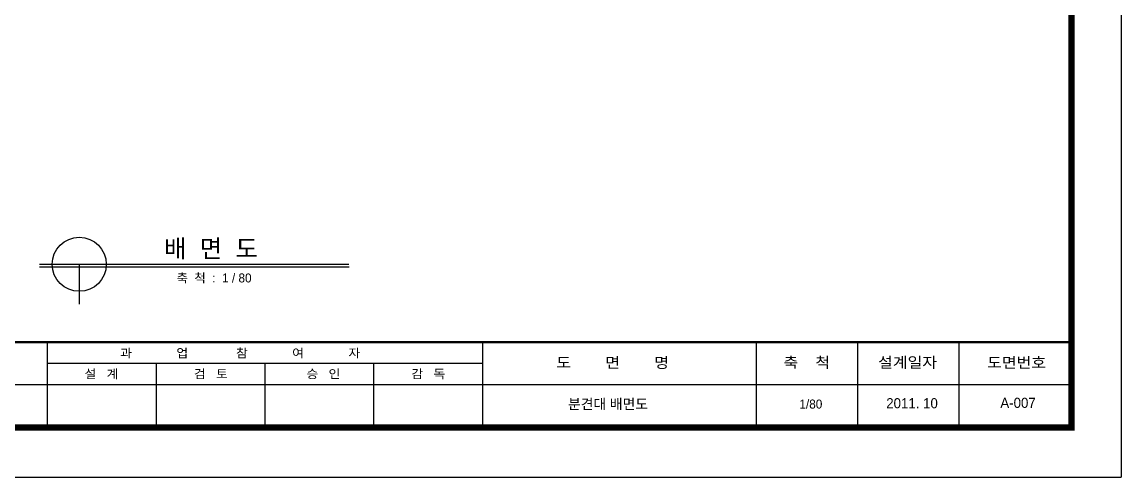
# Model space of a CAD drawing. Extents: x 177441 to 211081, y -129942 to -106182.
# Drawn here: x 191560 to 211081, y -129942 to -121859 of the extents above; entities that cross this region are included whole.
import ezdxf
from ezdxf.enums import TextEntityAlignment as Align

# ---------------------------------------------------------------- set-up
doc = ezdxf.new("R2010")
doc.units = 0
doc.header["$LTSCALE"] = 50
doc.header["$MEASUREMENT"] = 0
for name, color, linetype in [('COR', 4, 'CONTINUOUS'), ('DIM', 7, 'CONTINUOUS'), ('HAT', 5, 'CONTINUOUS'), ('TEX', 7, 'CONTINUOUS'), ('TEXT', 7, 'CONTINUOUS'), ('WAL', 3, 'CONTINUOUS')]:
    doc.layers.add(name, color=color, linetype=linetype)
doc.styles.add('HY울릉도M', font='HYWULM_0.TTF')
doc.styles.add('title', font='HYWULB_0.TTF', dxfattribs={"width": 0.6})
doc.styles.add('현창', font='HYWULM_0.TTF')

# ---------------------------------------------------------------- blocks, each defined once
blk = doc.blocks.new('20')
at = {"layer": 'COR', "linetype": 'Continuous'}
for p, q in [((262847, -53606), (262847, -57398)), ((282175, -53606), (282175, -57398)), ((294331, -53606), (294331, -57398)), ((294331, -53606), (294331, -57398)), ((298824, -53606), (298824, -57398)), ((303324, -53606), (303324, -57398)), ((282175, -54554), (262847, -54554)), ((308324, -55502), (230424, -55502)), ((308324, -55502), (230424, -55502))]:
    blk.add_line(p, q, dxfattribs=at)
at = {"layer": 'COR'}
for p, q in [((267679, -54554), (267679, -57398)), ((272511, -54554), (272511, -57398)), ((277343, -57398), (277343, -54554))]:
    blk.add_line(p, q, dxfattribs=at)
at = {"layer": 'COR', "linetype": 'Continuous', "const_width": 270}
blk.add_lwpolyline([(230424, -2398), (230424, -57398), (308324, -57398), (308324, -2398)], close=True, dxfattribs=at)
at = {"layer": 'COR', "linetype": 'Continuous', "const_width": 94.8}
blk.add_lwpolyline([(308324, -53606), (230424, -53606)], dxfattribs=at)
at = {"layer": 'HAT'}
for p in [(310524, -198), (226424, -59598)]:
    blk.add_line(p, (310524, -59598), dxfattribs=at)
at = {"layer": 'WAL', "linetype": 'Continuous', "style": 'HY울릉도M', "width": 1.1}
for s, height, p in [('과             업              참             여             자', 379.48, (266081, -54287)), ('도        면        명', 474.35, (285449, -54755)), ('축    척', 474.3, (295539, -54743)), ('설계일자', 474.3, (299737, -54743)), ('도면번호', 474.3, (304577, -54755)), ('설   계', 379.5, (264501, -55211)), ('검   토', 379.5, (269356, -55211)), ('승   인', 379.5, (274355, -55211)), ('감   독', 379.5, (279013, -55211))]:
    blk.add_text(s, height=height, dxfattribs=at).set_placement(p)

msp = doc.modelspace()

# ---------------------------------------------------------------- linework, layer by layer
at = {"layer": 'DIM'}
for p, q in [((191872, -126208), (197374, -126208)), ((192577, -126163), (192577, -126871))]:
    msp.add_line(p, q, dxfattribs=at)
msp.add_circle((192577, -126163), 480, dxfattribs=at)
at = {"layer": 'TEX', "const_width": 27.4}
msp.add_lwpolyline([(191871, -126163), (197371, -126163)], dxfattribs=at)

# ---------------------------------------------------------------- block references
at = {"layer": 'WAL', "xscale": 0.4000000000232831, "yscale": 0.4000000000232831, "zscale": 0.4000000000000001}
msp.add_blockref('20', (86871, -106103), dxfattribs=at)

# ---------------------------------------------------------------- texts
at = {"layer": 'TEX', "style": 'title'}
msp.add_text('  배  면  도', height=320, dxfattribs=at).set_placement((193849, -126043))
at = {"layer": 'TEXT', "style": '현창'}
msp.add_text('축  척  :  1 / 80', height=160, dxfattribs=at).set_placement((194306, -126486))
at = {"layer": 'WAL', "style": 'HY울릉도M'}
msp.add_text('분견대 배면도', height=180, dxfattribs=at).set_placement((201259, -128735))
for s, height, p in [('1/80', 160, (205572, -128726)), ('A-007', 180, (209252, -128714))]:
    msp.add_text(s, height=height, dxfattribs=at).set_placement(p, align=Align.CENTER)
at = {"layer": 'WAL', "linetype": 'Continuous', "style": 'HY울릉도M'}
msp.add_text('2011. 10', height=180, dxfattribs=at).set_placement((207369, -128631), align=Align.MIDDLE_CENTER)

doc.saveas('drawing.dxf')
